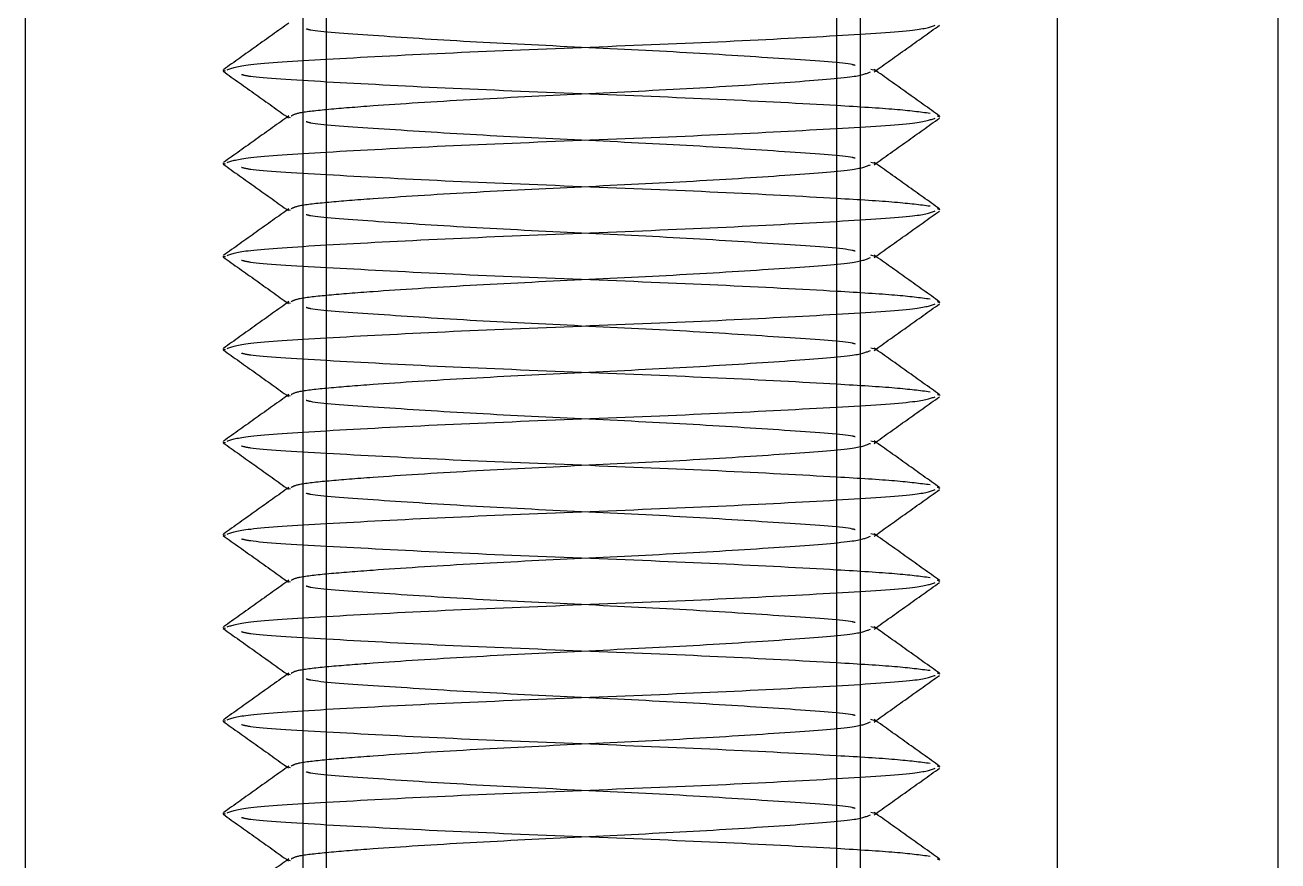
# Model space of a CAD drawing. Header units: metres. Extents: x 0 to 63075, y 0 to 44550.
# Drawn here: x 14195.35 to 14222.33, y 27015.82 to 27033.82 of the extents above; entities that cross this region are included whole.
import ezdxf

# ---------------------------------------------------------------- set-up
doc = ezdxf.new("R2010")
doc.units = ezdxf.units.M
doc.header["$LTSCALE"] = 75
doc.linetypes.add('HIDDEN2', pattern=[4.7625, 3.175, -1.5875])
for name, color, linetype in [('SDM', 7, 'Continuous'), ('SL4', 4, 'Continuous'), ('ST1', 7, 'HIDDEN2')]:
    doc.layers.add(name, color=color, linetype=linetype)

# ---------------------------------------------------------------- blocks, each defined once
blk = doc.blocks.new('A$Cb6dca9d5')
at = {"layer": 'SL4'}
for p, q in [((371.108, 378.194), (371.108, 86.437)), ((375.865, 378.019), (375.865, 91.194)), ((348.878, 344.217), (348.878, 117.694))]:
    blk.add_line(p, q, dxfattribs=at)
at = {"layer": 'ST1'}
for p, q in [((348.878, 381.194), (348.878, 81.194)), ((371.108, 381.194), (371.108, 86.437)), ((354.865, 121.694), (354.865, 340.694)), ((355.365, 340.694), (355.365, 121.694)), ((366.365, 121.694), (366.365, 340.694)), ((366.865, 340.694), (366.865, 121.694)), ((367.186, 293.069), (367.098, 293.092)), ((353.194, 293.056), (353.138, 293.069)), ((354.597, 292.055), (354.544, 292.069)), ((368.592, 292.069), (368.534, 292.09)), ((353.194, 291.056), (353.138, 291.069)), ((367.186, 291.069), (367.098, 291.092)), ((354.597, 290.055), (354.544, 290.069)), ((368.592, 290.069), (368.534, 290.09)), ((353.194, 289.056), (353.138, 289.069)), ((367.186, 289.069), (367.098, 289.092)), ((354.597, 288.055), (354.544, 288.069)), ((368.592, 288.069), (368.534, 288.09)), ((353.194, 287.056), (353.138, 287.069)), ((367.186, 287.069), (367.098, 287.092)), ((354.597, 286.055), (354.544, 286.069)), ((368.592, 286.069), (368.534, 286.09)), ((353.194, 285.056), (353.138, 285.069)), ((367.186, 285.069), (367.098, 285.092)), ((354.597, 284.055), (354.544, 284.069)), ((368.592, 284.069), (368.534, 284.09)), ((353.194, 283.056), (353.138, 283.069)), ((367.186, 283.069), (367.098, 283.092)), ((354.597, 282.055), (354.544, 282.069)), ((368.592, 282.069), (368.534, 282.09)), ((353.194, 281.056), (353.138, 281.069)), ((367.186, 281.069), (367.098, 281.092)), ((354.597, 280.055), (354.544, 280.069)), ((368.592, 280.069), (368.534, 280.09)), ((353.194, 279.056), (353.138, 279.069)), ((367.186, 279.069), (367.098, 279.092)), ((354.597, 278.055), (354.544, 278.069)), ((368.592, 278.069), (368.534, 278.09)), ((353.194, 277.056), (353.138, 277.069)), ((367.186, 277.069), (367.098, 277.092)), ((368.592, 276.069), (368.534, 276.09)), ((354.597, 276.055), (354.544, 276.069))]:
    blk.add_line(p, q, dxfattribs=at)
for points, knots in [([(354.561, 294.093), (354.326, 293.926), (353.856, 293.591), (353.386, 293.256), (353.151, 293.088)], [0, 0, 0, 0, 0.499908, 1, 1, 1, 1]), ([(353.229, 293.088), (353.334, 293.125), (353.561, 293.205), (355.282, 293.312), (357.822, 293.448), (360.865, 293.569), (363.908, 293.689), (366.447, 293.825), (368.157, 293.931), (368.382, 294.01), (368.485, 294.046)], [0, 0, 0, 0, 0.111758, 0.239388, 0.372264, 0.501747, 0.63123, 0.764106, 0.891736, 1, 1, 1, 1]), ([(366.759, 293.181), (366.74, 293.186), (366.578, 293.234), (365.389, 293.311), (363.365, 293.448), (360.865, 293.569), (358.367, 293.689), (356.334, 293.826), (355.127, 293.906), (354.964, 293.957), (354.936, 293.966)], [0, 0, 0, 0, 0.020732, 0.175704, 0.337058, 0.494284, 0.651511, 0.812864, 0.967837, 1, 1, 1, 1]), ([(367.164, 293.041), (367.399, 293.208), (367.869, 293.543), (368.339, 293.878), (368.574, 294.045)], [0, 0, 0, 0, 0.4999108, 1, 1, 1, 1]), ([(368.577, 292.09), (368.342, 292.257), (367.873, 292.591), (367.404, 292.926), (367.169, 293.093)], [0, 0, 0, 0, 0.500042, 1, 1, 1, 1]), ([(353.143, 293.056), (353.377, 292.889), (353.847, 292.555), (354.316, 292.221), (354.55, 292.053)], [0, 0, 0, 0, 0.5000327, 1, 1, 1, 1]), ([(368.375, 292.147), (368.156, 292.175), (367.718, 292.232), (366.214, 292.325), (363.905, 292.448), (360.868, 292.569), (357.814, 292.689), (355.313, 292.826), (353.794, 292.912), (353.589, 292.968), (353.537, 292.983)], [0, 0, 0, 0, 0.103388, 0.206233, 0.357671, 0.505243, 0.652814, 0.804253, 0.949712, 1, 1, 1, 1]), ([(354.609, 292.092), (354.65, 292.116), (354.738, 292.168), (355.379, 292.238), (356.52, 292.328), (358.382, 292.448), (360.863, 292.569), (363.355, 292.689), (365.43, 292.825), (366.819, 292.93), (367.002, 293.007), (367.085, 293.042)], [0, 0, 0, 0, 0.072607, 0.155069, 0.237884, 0.371691, 0.502076, 0.632461, 0.766268, 0.894784, 1, 1, 1, 1]), ([(354.561, 292.093), (354.326, 291.926), (353.856, 291.591), (353.386, 291.256), (353.151, 291.088)], [0, 0, 0, 0, 0.4999079, 1, 1, 1, 1]), ([(353.229, 291.088), (353.334, 291.125), (353.561, 291.205), (355.282, 291.312), (357.822, 291.448), (360.865, 291.569), (363.908, 291.689), (366.447, 291.825), (368.157, 291.931), (368.382, 292.01), (368.485, 292.046)], [0, 0, 0, 0, 0.111758, 0.239388, 0.372264, 0.501747, 0.63123, 0.764106, 0.891736, 1, 1, 1, 1]), ([(367.164, 291.041), (367.399, 291.208), (367.869, 291.543), (368.339, 291.878), (368.574, 292.045)], [0, 0, 0, 0, 0.4999108, 1, 1, 1, 1]), ([(366.759, 291.181), (366.74, 291.186), (366.578, 291.234), (365.389, 291.311), (363.365, 291.448), (360.865, 291.569), (358.367, 291.689), (356.334, 291.826), (355.127, 291.906), (354.964, 291.957), (354.936, 291.966)], [0, 0, 0, 0, 0.020732, 0.175704, 0.337058, 0.494284, 0.651511, 0.812864, 0.967837, 1, 1, 1, 1]), ([(353.143, 291.056), (353.377, 290.889), (353.847, 290.555), (354.316, 290.221), (354.55, 290.053)], [0, 0, 0, 0, 0.500033, 1, 1, 1, 1]), ([(368.375, 290.147), (368.156, 290.175), (367.718, 290.232), (366.214, 290.325), (363.905, 290.448), (360.868, 290.569), (357.814, 290.689), (355.313, 290.826), (353.794, 290.912), (353.589, 290.968), (353.537, 290.983)], [0, 0, 0, 0, 0.103388, 0.206233, 0.357671, 0.505243, 0.652814, 0.804253, 0.949712, 1, 1, 1, 1]), ([(354.609, 290.092), (354.65, 290.116), (354.738, 290.168), (355.379, 290.238), (356.52, 290.328), (358.382, 290.448), (360.863, 290.569), (363.355, 290.689), (365.43, 290.825), (366.819, 290.93), (367.002, 291.007), (367.085, 291.042)], [0, 0, 0, 0, 0.072607, 0.155069, 0.237884, 0.371691, 0.502076, 0.632461, 0.766268, 0.894784, 1, 1, 1, 1]), ([(368.577, 290.09), (368.342, 290.257), (367.873, 290.591), (367.404, 290.926), (367.169, 291.093)], [0, 0, 0, 0, 0.500042, 1, 1, 1, 1]), ([(354.561, 290.093), (354.326, 289.926), (353.856, 289.591), (353.386, 289.256), (353.151, 289.088)], [0, 0, 0, 0, 0.499908, 1, 1, 1, 1]), ([(353.229, 289.088), (353.334, 289.125), (353.561, 289.205), (355.282, 289.312), (357.822, 289.448), (360.865, 289.569), (363.908, 289.689), (366.447, 289.825), (368.157, 289.931), (368.382, 290.01), (368.485, 290.046)], [0, 0, 0, 0, 0.1117583, 0.2393882, 0.3722641, 0.5017472, 0.6312302, 0.7641061, 0.891736, 1, 1, 1, 1]), ([(366.759, 289.181), (366.74, 289.186), (366.578, 289.234), (365.389, 289.311), (363.365, 289.448), (360.865, 289.569), (358.367, 289.689), (356.334, 289.826), (355.127, 289.906), (354.964, 289.957), (354.936, 289.966)], [0, 0, 0, 0, 0.020732, 0.175704, 0.337058, 0.494284, 0.651511, 0.812864, 0.967837, 1, 1, 1, 1]), ([(367.164, 289.041), (367.399, 289.208), (367.869, 289.543), (368.339, 289.878), (368.574, 290.045)], [0, 0, 0, 0, 0.4999108, 1, 1, 1, 1]), ([(353.143, 289.056), (353.377, 288.889), (353.847, 288.555), (354.316, 288.221), (354.55, 288.053)], [0, 0, 0, 0, 0.500033, 1, 1, 1, 1]), ([(354.609, 288.092), (354.65, 288.116), (354.738, 288.168), (355.379, 288.238), (356.52, 288.328), (358.382, 288.448), (360.863, 288.569), (363.355, 288.689), (365.43, 288.825), (366.819, 288.93), (367.002, 289.007), (367.085, 289.042)], [0, 0, 0, 0, 0.072607, 0.155069, 0.237884, 0.371691, 0.502076, 0.632461, 0.766268, 0.894784, 1, 1, 1, 1]), ([(368.577, 288.09), (368.342, 288.257), (367.873, 288.591), (367.404, 288.926), (367.169, 289.093)], [0, 0, 0, 0, 0.500042, 1, 1, 1, 1]), ([(368.375, 288.147), (368.156, 288.175), (367.718, 288.232), (366.214, 288.325), (363.905, 288.448), (360.868, 288.569), (357.814, 288.689), (355.313, 288.826), (353.794, 288.912), (353.589, 288.968), (353.537, 288.983)], [0, 0, 0, 0, 0.103388, 0.206233, 0.357671, 0.505243, 0.652814, 0.804253, 0.949712, 1, 1, 1, 1]), ([(354.561, 288.093), (354.326, 287.926), (353.856, 287.591), (353.386, 287.256), (353.151, 287.088)], [0, 0, 0, 0, 0.499908, 1, 1, 1, 1]), ([(353.229, 287.088), (353.334, 287.125), (353.561, 287.205), (355.282, 287.312), (357.822, 287.448), (360.865, 287.569), (363.908, 287.689), (366.447, 287.825), (368.157, 287.931), (368.382, 288.01), (368.485, 288.046)], [0, 0, 0, 0, 0.1117583, 0.2393882, 0.3722641, 0.5017472, 0.6312302, 0.7641061, 0.891736, 1, 1, 1, 1]), ([(366.759, 287.181), (366.74, 287.186), (366.578, 287.234), (365.389, 287.311), (363.365, 287.448), (360.865, 287.569), (358.367, 287.689), (356.334, 287.826), (355.127, 287.906), (354.964, 287.957), (354.936, 287.966)], [0, 0, 0, 0, 0.020732, 0.175704, 0.337058, 0.494284, 0.651511, 0.812864, 0.967837, 1, 1, 1, 1]), ([(367.164, 287.041), (367.399, 287.208), (367.869, 287.543), (368.339, 287.878), (368.574, 288.045)], [0, 0, 0, 0, 0.4999108, 1, 1, 1, 1]), ([(353.143, 287.056), (353.377, 286.889), (353.847, 286.555), (354.316, 286.221), (354.55, 286.053)], [0, 0, 0, 0, 0.5000327, 1, 1, 1, 1]), ([(368.375, 286.147), (368.156, 286.175), (367.718, 286.232), (366.214, 286.325), (363.905, 286.448), (360.868, 286.569), (357.814, 286.689), (355.313, 286.826), (353.794, 286.912), (353.589, 286.968), (353.537, 286.983)], [0, 0, 0, 0, 0.103388, 0.206233, 0.357671, 0.505243, 0.652814, 0.804253, 0.949712, 1, 1, 1, 1]), ([(354.609, 286.092), (354.65, 286.116), (354.738, 286.168), (355.379, 286.238), (356.52, 286.328), (358.382, 286.448), (360.863, 286.569), (363.355, 286.689), (365.43, 286.825), (366.819, 286.93), (367.002, 287.007), (367.085, 287.042)], [0, 0, 0, 0, 0.072607, 0.155069, 0.237884, 0.371691, 0.502076, 0.632461, 0.766268, 0.894784, 1, 1, 1, 1]), ([(368.577, 286.09), (368.342, 286.257), (367.873, 286.591), (367.404, 286.926), (367.169, 287.093)], [0, 0, 0, 0, 0.5000417, 1, 1, 1, 1]), ([(354.561, 286.093), (354.326, 285.926), (353.856, 285.591), (353.386, 285.256), (353.151, 285.088)], [0, 0, 0, 0, 0.499908, 1, 1, 1, 1]), ([(353.229, 285.088), (353.334, 285.125), (353.561, 285.205), (355.282, 285.312), (357.822, 285.448), (360.865, 285.569), (363.908, 285.689), (366.447, 285.825), (368.157, 285.931), (368.382, 286.01), (368.485, 286.046)], [0, 0, 0, 0, 0.111758, 0.239388, 0.372264, 0.501747, 0.63123, 0.764106, 0.891736, 1, 1, 1, 1]), ([(366.759, 285.181), (366.74, 285.186), (366.578, 285.234), (365.389, 285.311), (363.365, 285.448), (360.865, 285.569), (358.367, 285.689), (356.334, 285.826), (355.127, 285.906), (354.964, 285.957), (354.936, 285.966)], [0, 0, 0, 0, 0.020732, 0.175704, 0.337058, 0.494284, 0.651511, 0.812864, 0.967837, 1, 1, 1, 1]), ([(367.164, 285.041), (367.399, 285.208), (367.869, 285.543), (368.339, 285.878), (368.574, 286.045)], [0, 0, 0, 0, 0.499911, 1, 1, 1, 1]), ([(353.143, 285.056), (353.377, 284.889), (353.847, 284.555), (354.316, 284.221), (354.55, 284.053)], [0, 0, 0, 0, 0.500033, 1, 1, 1, 1]), ([(354.609, 284.092), (354.65, 284.116), (354.738, 284.168), (355.379, 284.238), (356.52, 284.328), (358.382, 284.448), (360.863, 284.569), (363.355, 284.689), (365.43, 284.825), (366.819, 284.93), (367.002, 285.007), (367.085, 285.042)], [0, 0, 0, 0, 0.072607, 0.155069, 0.237884, 0.371691, 0.502076, 0.632461, 0.766268, 0.894784, 1, 1, 1, 1]), ([(368.577, 284.09), (368.342, 284.257), (367.873, 284.591), (367.404, 284.926), (367.169, 285.093)], [0, 0, 0, 0, 0.500042, 1, 1, 1, 1]), ([(368.375, 284.147), (368.156, 284.175), (367.718, 284.232), (366.214, 284.325), (363.905, 284.448), (360.868, 284.569), (357.814, 284.689), (355.313, 284.826), (353.794, 284.912), (353.589, 284.968), (353.537, 284.983)], [0, 0, 0, 0, 0.103388, 0.206233, 0.357671, 0.505243, 0.652814, 0.804253, 0.949712, 1, 1, 1, 1]), ([(354.561, 284.093), (354.326, 283.926), (353.856, 283.591), (353.386, 283.256), (353.151, 283.088)], [0, 0, 0, 0, 0.499908, 1, 1, 1, 1]), ([(353.229, 283.088), (353.334, 283.125), (353.561, 283.205), (355.282, 283.312), (357.822, 283.448), (360.865, 283.569), (363.908, 283.689), (366.447, 283.825), (368.157, 283.931), (368.382, 284.01), (368.485, 284.046)], [0, 0, 0, 0, 0.111758, 0.239388, 0.372264, 0.501747, 0.63123, 0.764106, 0.891736, 1, 1, 1, 1]), ([(366.759, 283.181), (366.74, 283.186), (366.578, 283.234), (365.389, 283.311), (363.365, 283.448), (360.865, 283.569), (358.367, 283.689), (356.334, 283.826), (355.127, 283.906), (354.964, 283.957), (354.936, 283.966)], [0, 0, 0, 0, 0.020732, 0.175704, 0.337058, 0.494284, 0.651511, 0.812864, 0.967837, 1, 1, 1, 1]), ([(367.164, 283.041), (367.399, 283.208), (367.869, 283.543), (368.339, 283.878), (368.574, 284.045)], [0, 0, 0, 0, 0.499911, 1, 1, 1, 1]), ([(353.143, 283.056), (353.377, 282.889), (353.847, 282.555), (354.316, 282.221), (354.55, 282.053)], [0, 0, 0, 0, 0.500033, 1, 1, 1, 1]), ([(368.375, 282.147), (368.156, 282.175), (367.718, 282.232), (366.214, 282.325), (363.905, 282.448), (360.868, 282.569), (357.814, 282.689), (355.313, 282.826), (353.794, 282.912), (353.589, 282.968), (353.537, 282.983)], [0, 0, 0, 0, 0.103388, 0.206233, 0.357671, 0.505243, 0.652814, 0.804253, 0.949712, 1, 1, 1, 1]), ([(354.609, 282.092), (354.65, 282.116), (354.738, 282.168), (355.379, 282.238), (356.52, 282.328), (358.382, 282.448), (360.863, 282.569), (363.355, 282.689), (365.43, 282.825), (366.819, 282.93), (367.002, 283.007), (367.085, 283.042)], [0, 0, 0, 0, 0.072607, 0.155069, 0.237884, 0.371691, 0.502076, 0.632461, 0.766268, 0.894784, 1, 1, 1, 1]), ([(368.577, 282.09), (368.342, 282.257), (367.873, 282.591), (367.404, 282.926), (367.169, 283.093)], [0, 0, 0, 0, 0.5000417, 1, 1, 1, 1]), ([(354.561, 282.093), (354.326, 281.926), (353.856, 281.591), (353.386, 281.256), (353.151, 281.088)], [0, 0, 0, 0, 0.499908, 1, 1, 1, 1]), ([(353.229, 281.088), (353.334, 281.125), (353.561, 281.205), (355.282, 281.312), (357.822, 281.448), (360.865, 281.569), (363.908, 281.689), (366.447, 281.825), (368.157, 281.931), (368.382, 282.01), (368.485, 282.046)], [0, 0, 0, 0, 0.111758, 0.239388, 0.372264, 0.501747, 0.63123, 0.764106, 0.891736, 1, 1, 1, 1]), ([(367.164, 281.041), (367.399, 281.208), (367.869, 281.543), (368.339, 281.878), (368.574, 282.045)], [0, 0, 0, 0, 0.4999108, 1, 1, 1, 1]), ([(366.759, 281.181), (366.74, 281.186), (366.578, 281.234), (365.389, 281.311), (363.365, 281.448), (360.865, 281.569), (358.367, 281.689), (356.334, 281.826), (355.127, 281.906), (354.964, 281.957), (354.936, 281.966)], [0, 0, 0, 0, 0.020732, 0.175704, 0.337058, 0.494284, 0.651511, 0.812864, 0.967837, 1, 1, 1, 1]), ([(353.143, 281.056), (353.377, 280.889), (353.847, 280.555), (354.316, 280.221), (354.55, 280.053)], [0, 0, 0, 0, 0.5000327, 1, 1, 1, 1]), ([(368.375, 280.147), (368.156, 280.175), (367.718, 280.232), (366.214, 280.325), (363.905, 280.448), (360.868, 280.569), (357.814, 280.689), (355.313, 280.826), (353.794, 280.912), (353.589, 280.968), (353.537, 280.983)], [0, 0, 0, 0, 0.103388, 0.206233, 0.357671, 0.505243, 0.652814, 0.804253, 0.949712, 1, 1, 1, 1]), ([(354.609, 280.092), (354.65, 280.116), (354.738, 280.168), (355.379, 280.238), (356.52, 280.328), (358.382, 280.448), (360.863, 280.569), (363.355, 280.689), (365.43, 280.825), (366.819, 280.93), (367.002, 281.007), (367.085, 281.042)], [0, 0, 0, 0, 0.0726073, 0.1550688, 0.2378835, 0.371691, 0.5020758, 0.6324606, 0.7662681, 0.8947836, 1, 1, 1, 1]), ([(368.577, 280.09), (368.342, 280.257), (367.873, 280.591), (367.404, 280.926), (367.169, 281.093)], [0, 0, 0, 0, 0.5000417, 1, 1, 1, 1]), ([(354.561, 280.093), (354.326, 279.926), (353.856, 279.591), (353.386, 279.256), (353.151, 279.088)], [0, 0, 0, 0, 0.499908, 1, 1, 1, 1]), ([(353.229, 279.088), (353.334, 279.125), (353.561, 279.205), (355.282, 279.312), (357.822, 279.448), (360.865, 279.569), (363.908, 279.689), (366.447, 279.825), (368.157, 279.931), (368.382, 280.01), (368.485, 280.046)], [0, 0, 0, 0, 0.111758, 0.239388, 0.372264, 0.501747, 0.63123, 0.764106, 0.891736, 1, 1, 1, 1]), ([(366.759, 279.181), (366.74, 279.186), (366.578, 279.234), (365.389, 279.311), (363.365, 279.448), (360.865, 279.569), (358.367, 279.689), (356.334, 279.826), (355.127, 279.906), (354.964, 279.957), (354.936, 279.966)], [0, 0, 0, 0, 0.020732, 0.175704, 0.337058, 0.494284, 0.651511, 0.812864, 0.967837, 1, 1, 1, 1]), ([(367.164, 279.041), (367.399, 279.208), (367.869, 279.543), (368.339, 279.878), (368.574, 280.045)], [0, 0, 0, 0, 0.4999108, 1, 1, 1, 1]), ([(353.143, 279.056), (353.377, 278.889), (353.847, 278.555), (354.316, 278.221), (354.55, 278.053)], [0, 0, 0, 0, 0.500033, 1, 1, 1, 1]), ([(368.577, 278.09), (368.342, 278.257), (367.873, 278.591), (367.404, 278.926), (367.169, 279.093)], [0, 0, 0, 0, 0.5000417, 1, 1, 1, 1]), ([(368.375, 278.147), (368.156, 278.175), (367.718, 278.232), (366.214, 278.325), (363.905, 278.448), (360.868, 278.569), (357.814, 278.689), (355.313, 278.826), (353.794, 278.912), (353.589, 278.968), (353.537, 278.983)], [0, 0, 0, 0, 0.103388, 0.206233, 0.357671, 0.505243, 0.652814, 0.804253, 0.949712, 1, 1, 1, 1]), ([(354.609, 278.092), (354.65, 278.116), (354.738, 278.168), (355.379, 278.238), (356.52, 278.328), (358.382, 278.448), (360.863, 278.569), (363.355, 278.689), (365.43, 278.825), (366.819, 278.93), (367.002, 279.007), (367.085, 279.042)], [0, 0, 0, 0, 0.072607, 0.155069, 0.237884, 0.371691, 0.502076, 0.632461, 0.766268, 0.894784, 1, 1, 1, 1]), ([(354.561, 278.093), (354.326, 277.926), (353.856, 277.591), (353.386, 277.256), (353.151, 277.088)], [0, 0, 0, 0, 0.499908, 1, 1, 1, 1]), ([(353.229, 277.088), (353.334, 277.125), (353.561, 277.205), (355.282, 277.312), (357.822, 277.448), (360.865, 277.569), (363.908, 277.689), (366.447, 277.825), (368.157, 277.931), (368.382, 278.01), (368.485, 278.046)], [0, 0, 0, 0, 0.111758, 0.239388, 0.372264, 0.501747, 0.63123, 0.764106, 0.891736, 1, 1, 1, 1]), ([(367.164, 277.041), (367.399, 277.208), (367.869, 277.543), (368.339, 277.878), (368.574, 278.045)], [0, 0, 0, 0, 0.499911, 1, 1, 1, 1]), ([(366.759, 277.181), (366.74, 277.186), (366.578, 277.234), (365.389, 277.311), (363.365, 277.448), (360.865, 277.569), (358.367, 277.689), (356.334, 277.826), (355.127, 277.906), (354.964, 277.957), (354.936, 277.966)], [0, 0, 0, 0, 0.020732, 0.175704, 0.337058, 0.494284, 0.651511, 0.812864, 0.967837, 1, 1, 1, 1]), ([(353.143, 277.056), (353.377, 276.889), (353.847, 276.555), (354.316, 276.221), (354.55, 276.053)], [0, 0, 0, 0, 0.500033, 1, 1, 1, 1]), ([(368.375, 276.147), (368.156, 276.175), (367.718, 276.232), (366.214, 276.325), (363.905, 276.448), (360.868, 276.569), (357.814, 276.689), (355.313, 276.826), (353.794, 276.912), (353.589, 276.968), (353.537, 276.983)], [0, 0, 0, 0, 0.103388, 0.206233, 0.357671, 0.505243, 0.652814, 0.804253, 0.949712, 1, 1, 1, 1]), ([(354.609, 276.092), (354.65, 276.116), (354.738, 276.168), (355.379, 276.238), (356.52, 276.328), (358.382, 276.448), (360.863, 276.569), (363.355, 276.689), (365.43, 276.825), (366.819, 276.93), (367.002, 277.007), (367.085, 277.042)], [0, 0, 0, 0, 0.072607, 0.155069, 0.237884, 0.371691, 0.502076, 0.632461, 0.766268, 0.894784, 1, 1, 1, 1]), ([(368.577, 276.09), (368.342, 276.257), (367.873, 276.591), (367.404, 276.926), (367.169, 277.093)], [0, 0, 0, 0, 0.5000417, 1, 1, 1, 1]), ([(354.561, 276.093), (354.326, 275.926), (353.856, 275.591), (353.386, 275.256), (353.151, 275.088)], [0, 0, 0, 0, 0.4999079, 1, 1, 1, 1])]:
    blk.add_open_spline(points, degree=3, knots=knots, dxfattribs=at)

msp = doc.modelspace()

# ---------------------------------------------------------------- block references
at = {"layer": 'SDM'}
msp.add_blockref('A$Cb6dca9d5', (13846.469, 26739.769), dxfattribs=at)

doc.saveas('drawing.dxf')
